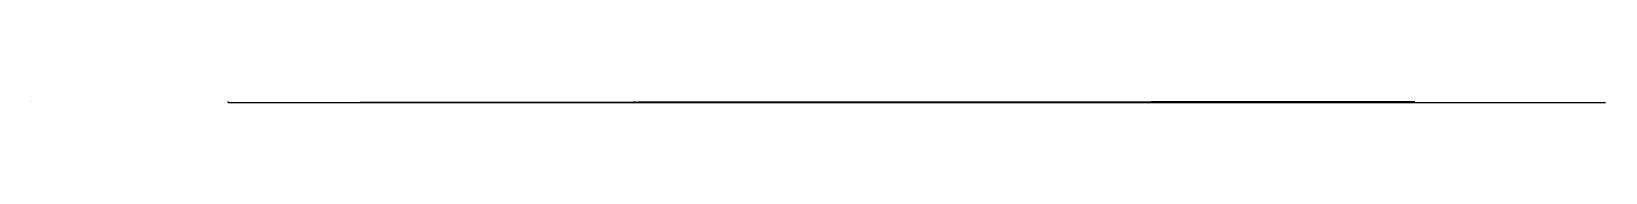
# Model space of a CAD drawing. Header units: metres. Extents: x -1 to 72750024, y 3999 to 4800.
# Drawn here: x 56350003 to 56750024, y 4149 to 4400 of the extents above; entities that cross this region are included whole.
import ezdxf

# ---------------------------------------------------------------- set-up
doc = ezdxf.new("R2010")
doc.units = ezdxf.units.M

msp = doc.modelspace()

# ---------------------------------------------------------------- linework, layer by layer
at = {"color": 7}
for p, q in [((56350003.013, 4400), (56350024.105, 4400)), ((56350003.013, 4400), (56350003.013, 4381.921)), ((56350024.105, 4381.921), (56350003.013, 4381.921)), ((56350006.026, 4393.974), (56350021.092, 4393.974)), ((56350024.105, 4400), (56350024.105, 4381.921)), ((56400000, 4400), (56399998.795, 4400)), ((56400000, 4350), (56399998.795, 4350)), ((56400000, 4300), (56399998.795, 4300)), ((56400000, 4250), (56399998.795, 4250)), ((56400000, 4200), (56399998.795, 4200)), ((56400000, 4150), (56399998.795, 4150)), ((56400000, 4390), (56399999.247, 4390)), ((56400000, 4380), (56399999.247, 4380)), ((56400000, 4370), (56399999.247, 4370)), ((56400000, 4360), (56399999.247, 4360)), ((56400000, 4340), (56399999.247, 4340)), ((56400000, 4330), (56399999.247, 4330)), ((56400000, 4320), (56399999.247, 4320)), ((56400000, 4310), (56399999.247, 4310)), ((56400000, 4290), (56399999.247, 4290)), ((56400000, 4280), (56399999.247, 4280)), ((56400000, 4270), (56399999.247, 4270)), ((56400000, 4260), (56399999.247, 4260)), ((56400000, 4240), (56399999.247, 4240)), ((56400000, 4230), (56399999.247, 4230)), ((56400000, 4220), (56399999.247, 4220)), ((56400000, 4210), (56399999.247, 4210)), ((56400000, 4190), (56399999.247, 4190)), ((56400000, 4180), (56399999.247, 4180)), ((56400000, 4170), (56399999.247, 4170)), ((56400000, 4160), (56399999.247, 4160)), ((56400000, 4150), (56400000, 4400)), ((56400000, 4150), (56750000, 4150)), ((56400000, 4150), (56400000, 4148.795)), ((56410000.001, 4150), (56410000.001, 4149.247)), ((56420000.002, 4150), (56420000.002, 4149.247)), ((56430000.003, 4150), (56430000.003, 4149.247)), ((56440000.003, 4150), (56440000.003, 4149.247)), ((56450000.001, 4150), (56450000.001, 4148.795)), ((56459999.998, 4150), (56459999.998, 4149.247)), ((56469999.996, 4150), (56469999.996, 4149.247)), ((56479999.993, 4150), (56479999.993, 4149.247)), ((56489999.991, 4150), (56489999.991, 4149.247)), ((56500000.002, 4150), (56500000.002, 4148.795)), ((56510000.006, 4150), (56510000.006, 4149.247)), ((56520000.01, 4150), (56520000.01, 4149.247)), ((56530000.015, 4150), (56530000.015, 4149.247)), ((56540000.019, 4150), (56540000.019, 4149.247)), ((56549999.996, 4150), (56549999.996, 4148.795)), ((56560000, 4150), (56560000, 4149.247)), ((56570000.005, 4150), (56570000.005, 4149.247)), ((56580000.009, 4150), (56580000.009, 4149.247)), ((56590000.013, 4150), (56590000.013, 4149.247)), ((56600000.004, 4150), (56600000.004, 4148.795)), ((56610000.008, 4150), (56610000.008, 4149.247)), ((56620000.012, 4150), (56620000.012, 4149.247)), ((56630000.003, 4150), (56630000.003, 4149.247)), ((56639999.994, 4150), (56639999.994, 4149.247)), ((56650000.012, 4150), (56650000.012, 4148.795)), ((56660000.002, 4150), (56660000.002, 4149.247)), ((56669999.993, 4150), (56669999.993, 4149.247)), ((56679999.984, 4150), (56679999.984, 4149.247)), ((56689999.975, 4150), (56689999.975, 4149.247)), ((56699999.992, 4150), (56699999.992, 4148.795)), ((56709999.983, 4150), (56709999.983, 4149.247)), ((56719999.974, 4150), (56719999.974, 4149.247)), ((56729999.964, 4150), (56729999.964, 4149.247)), ((56739999.955, 4150), (56739999.955, 4149.247)), ((56750000, 4150), (56750000, 4148.795)), ((56750003.013, 4400), (56750024.105, 4400)), ((56750003.013, 4400), (56750003.013, 4381.921)), ((56750024.105, 4381.921), (56750003.013, 4381.921)), ((56750006.026, 4393.974), (56750021.092, 4393.974)), ((56750024.105, 4400), (56750024.105, 4381.921))]:
    msp.add_line(p, q, dxfattribs=at)
at = {"color": 4}
for p, q in [((56350006.026, 4389.454), (56350021.092, 4389.454)), ((56429190.57, 4184.324), (56430181.77, 4186.314)), ((56430181.77, 4186.314), (56430439.881, 4186.9)), ((56430439.881, 4186.9), (56431210.699, 4187.375)), ((56431210.699, 4187.375), (56431253.6, 4186.764)), ((56431253.6, 4186.764), (56433555.211, 4193.342)), ((56433555.211, 4193.342), (56433644.051, 4190.934)), ((56433644.051, 4190.934), (56434677.59, 4196.378)), ((56434677.59, 4196.378), (56434935.172, 4195.067)), ((56434935.172, 4195.067), (56435231.699, 4195.943)), ((56435231.699, 4195.943), (56435375.73, 4195.2)), ((56435375.73, 4195.2), (56436096.82, 4195.064)), ((56436096.82, 4195.064), (56436166.75, 4197.853)), ((56436166.75, 4197.853), (56437788.02, 4200.295)), ((56437788.02, 4200.295), (56437891.41, 4201.667)), ((56437891.41, 4201.667), (56438065.391, 4198.665)), ((56438065.391, 4198.665), (56438094.949, 4200.188)), ((56438094.949, 4200.188), (56438256.629, 4200.208)), ((56438256.629, 4200.208), (56438483.809, 4200.811)), ((56438483.809, 4200.811), (56438515.699, 4200.481)), ((56438515.699, 4200.481), (56438833.141, 4200.579)), ((56438833.141, 4200.579), (56438839.469, 4201.06)), ((56438839.469, 4201.06), (56438953, 4201.936)), ((56438953, 4201.936), (56440006.891, 4203.218)), ((56440006.891, 4203.218), (56440134.211, 4203.346)), ((56440134.211, 4203.346), (56440225.699, 4203.529)), ((56440225.699, 4203.529), (56440234.461, 4203.401)), ((56440234.461, 4203.401), (56440249.48, 4203.985)), ((56440249.48, 4203.985), (56440426.66, 4204.002)), ((56440426.66, 4204.002), (56440512.16, 4201.005)), ((56440512.16, 4201.005), (56440769.121, 4203.908)), ((56440769.121, 4203.908), (56440818.512, 4205.071)), ((56440818.512, 4205.071), (56441191.129, 4205.683)), ((56441191.129, 4205.683), (56441406.25, 4203.645)), ((56441406.25, 4203.645), (56441479.68, 4205.617)), ((56441479.68, 4205.617), (56441648.25, 4205.021)), ((56441648.25, 4205.021), (56442038.539, 4207.453)), ((56442038.539, 4207.453), (56442626.48, 4205.881)), ((56442626.48, 4205.881), (56442840.59, 4207.799)), ((56442840.59, 4207.799), (56443395.719, 4207.04)), ((56443395.719, 4207.04), (56443482.41, 4207.22)), ((56443482.41, 4207.22), (56443566.48, 4208.41)), ((56443566.48, 4208.41), (56443611.34, 4208.523)), ((56443611.34, 4208.523), (56443733.922, 4208.704)), ((56443733.922, 4208.704), (56443828.211, 4208.881)), ((56443828.211, 4208.881), (56444030.309, 4209.227)), ((56444030.309, 4209.227), (56444230.012, 4209.81)), ((56444230.012, 4209.81), (56444432.398, 4210.999)), ((56444432.398, 4210.999), (56445021.281, 4211.405)), ((56445021.281, 4211.405), (56445179.25, 4209.523)), ((56445179.25, 4209.523), (56446637.359, 4214.756)), ((56446637.359, 4214.756), (56446872.609, 4213.907)), ((56446872.609, 4213.907), (56448441.789, 4216.04)), ((56448441.789, 4216.04), (56448517.629, 4213.832)), ((56448517.629, 4213.832), (56449450.578, 4213.945)), ((56449450.578, 4213.945), (56450139.07, 4218.311)), ((56450139.07, 4218.311), (56450784.988, 4220.869)), ((56450784.988, 4220.869), (56451234.398, 4217.607)), ((56451234.398, 4217.607), (56451669.27, 4219.599)), ((56451669.27, 4219.599), (56451691.02, 4219.958)), ((56451691.02, 4219.958), (56451748.91, 4219.913)), ((56451748.91, 4219.913), (56452125.719, 4219.994)), ((56452125.719, 4219.994), (56452203.109, 4220.418)), ((56452203.109, 4220.418), (56452229.32, 4221.527)), ((56452229.32, 4221.527), (56452522.488, 4220.73)), ((56452522.488, 4220.73), (56452591.199, 4220.837)), ((56452591.199, 4220.837), (56452683.398, 4220.858)), ((56452683.398, 4220.858), (56452713.629, 4221.011)), ((56452713.629, 4221.011), (56453003.68, 4220.906)), ((56453003.68, 4220.906), (56453020.379, 4220.526)), ((56453020.379, 4220.526), (56453982.25, 4222.168)), ((56453982.25, 4222.168), (56454199.43, 4222.998)), ((56454199.43, 4222.998), (56454394.84, 4222.874)), ((56454394.84, 4222.874), (56454424.309, 4222.926)), ((56454424.309, 4222.926), (56454538.18, 4223.169)), ((56454538.18, 4223.169), (56454563, 4223.247)), ((56454563, 4223.247), (56454636.039, 4223.381)), ((56454636.039, 4223.381), (56454667.051, 4223.356)), ((56454667.051, 4223.356), (56454896.859, 4223.897)), ((56454896.859, 4223.897), (56455195.141, 4226.751)), ((56455195.141, 4226.751), (56455381.391, 4224.93)), ((56455381.391, 4224.93), (56455666.27, 4224.273)), ((56455666.27, 4224.273), (56456162.84, 4221.881)), ((56456162.84, 4221.881), (56456275.852, 4227.496)), ((56456275.852, 4227.496), (56456414.27, 4224.836)), ((56456414.27, 4224.836), (56456905.059, 4227.197)), ((56456905.059, 4227.197), (56457735.578, 4227.716)), ((56457735.578, 4227.716), (56457905.48, 4227.577)), ((56457905.48, 4227.577), (56458044.898, 4227.417)), ((56458044.898, 4227.417), (56458235.91, 4228.226)), ((56458235.91, 4228.226), (56458326.379, 4228.022)), ((56458326.379, 4228.022), (56458390.91, 4227.938)), ((56458390.91, 4227.938), (56458397.57, 4227.144)), ((56458397.57, 4227.144), (56458481.141, 4230.196)), ((56458481.141, 4230.196), (56458659.93, 4228.177)), ((56458659.93, 4228.177), (56458871.18, 4227.284)), ((56458871.18, 4227.284), (56458909.699, 4229.704)), ((56458909.699, 4229.704), (56459113.891, 4229.974)), ((56459113.891, 4229.974), (56459502.91, 4228.58)), ((56459502.91, 4228.58), (56459582.77, 4228.805)), ((56459582.77, 4228.805), (56459729.07, 4229.996)), ((56459729.07, 4229.996), (56460490.219, 4230.58)), ((56460490.219, 4230.58), (56460522.93, 4230.91)), ((56460522.93, 4230.91), (56461101.301, 4230.012)), ((56461101.301, 4230.012), (56461579.398, 4232.794)), ((56461579.398, 4232.794), (56461667.66, 4234.47)), ((56461667.66, 4234.47), (56461908.102, 4235.473)), ((56461908.102, 4235.473), (56461944.34, 4233.815)), ((56461944.34, 4233.815), (56462166.711, 4231.074)), ((56462166.711, 4231.074), (56462673.43, 4235.519)), ((56462673.43, 4235.519), (56464057.551, 4234.907)), ((56464057.551, 4234.907), (56464214.031, 4238.699)), ((56464214.031, 4238.699), (56464469.551, 4233.399)), ((56464469.551, 4233.399), (56464547.648, 4235.395)), ((56464547.648, 4235.395), (56464870.699, 4235.951)), ((56464870.699, 4235.951), (56465729.602, 4235.01)), ((56465729.602, 4235.01), (56465879.898, 4237.308)), ((56465879.898, 4237.308), (56466244.961, 4237.999)), ((56466244.961, 4237.999), (56467205.227, 4238.456)), ((56467205.227, 4238.456), (56467589.328, 4238.064)), ((56467589.328, 4238.064), (56467761.922, 4238.837)), ((56467761.922, 4238.837), (56468023.992, 4241.063)), ((56468023.992, 4241.063), (56468366.773, 4238.236)), ((56468366.773, 4238.236), (56468590.531, 4240.618)), ((56468590.531, 4240.618), (56469027.703, 4240.564)), ((56469027.703, 4240.564), (56469086.477, 4235.803)), ((56469086.477, 4235.803), (56469240.469, 4238.001)), ((56469240.469, 4238.001), (56469592.594, 4240.513)), ((56469592.594, 4240.513), (56470189.742, 4243.436)), ((56470189.742, 4243.436), (56470621.906, 4243.346)), ((56470621.906, 4243.346), (56470760.078, 4237.762)), ((56470760.078, 4237.762), (56471074.93, 4238.693)), ((56471074.93, 4238.693), (56473055.008, 4244.991)), ((56473055.008, 4244.991), (56473265.289, 4245.936)), ((56473265.289, 4245.936), (56473997, 4246.103)), ((56473997, 4246.103), (56474030.594, 4245.419)), ((56474030.594, 4245.419), (56474802.82, 4248.4)), ((56474802.82, 4248.4), (56474818.523, 4249.539)), ((56474818.523, 4249.539), (56475007.813, 4247.251)), ((56475007.813, 4247.251), (56475500.492, 4248.912)), ((56475500.492, 4248.912), (56476051.313, 4248.582)), ((56476051.313, 4248.582), (56476119.688, 4248.189)), ((56476119.688, 4248.189), (56476294.156, 4245.975)), ((56476294.156, 4245.975), (56476324.047, 4248.044)), ((56476324.047, 4248.044), (56476581.031, 4248.676)), ((56476581.031, 4248.676), (56476724.148, 4246.229)), ((56476724.148, 4246.229), (56476991.133, 4248.893)), ((56476991.133, 4248.893), (56476993.344, 4249.47)), ((56476993.344, 4249.47), (56478451.617, 4249.058)), ((56478451.617, 4249.058), (56478601.031, 4250.866)), ((56478601.031, 4250.866), (56478941.789, 4251.862)), ((56478941.789, 4251.862), (56479024.547, 4251.236)), ((56479024.547, 4251.236), (56479116.102, 4251.122)), ((56479116.102, 4251.122), (56479874.883, 4252.275)), ((56479874.883, 4252.275), (56479972.219, 4251.017)), ((56479972.219, 4251.017), (56479979.797, 4249.314)), ((56479979.797, 4249.314), (56480175.977, 4253.563)), ((56480175.977, 4253.563), (56480883.906, 4253.639)), ((56480883.906, 4253.639), (56481047.406, 4253.881)), ((56481047.406, 4253.881), (56481587.242, 4253.101)), ((56481587.242, 4253.101), (56481835.391, 4255.013)), ((56481835.391, 4255.013), (56482532.344, 4252.704)), ((56482532.344, 4252.704), (56482599.313, 4254.441)), ((56482599.313, 4254.441), (56482800.828, 4254.067)), ((56482800.828, 4254.067), (56482860.156, 4253.725)), ((56482860.156, 4253.725), (56483306.594, 4255.613)), ((56483306.594, 4255.613), (56484111.063, 4257.268)), ((56484111.063, 4257.268), (56484248.008, 4252.489)), ((56484248.008, 4252.489), (56484293.906, 4255.916)), ((56484293.906, 4255.916), (56484389.297, 4256.42)), ((56484389.297, 4256.42), (56484456.031, 4256.445)), ((56484456.031, 4256.445), (56484487.867, 4256.851)), ((56484487.867, 4256.851), (56484543.977, 4256.01)), ((56484543.977, 4256.01), (56484564.523, 4257.631)), ((56484564.523, 4257.631), (56484664.813, 4256.11)), ((56484664.813, 4256.11), (56485250.141, 4257.969)), ((56485250.141, 4257.969), (56485267.094, 4256.475)), ((56485267.094, 4256.475), (56485673.547, 4257.35)), ((56485673.547, 4257.35), (56485803.297, 4258.61)), ((56485803.297, 4258.61), (56485820.594, 4257.72)), ((56485820.594, 4257.72), (56485864.461, 4258.825)), ((56485864.461, 4258.825), (56485988.172, 4257.448)), ((56485988.172, 4257.448), (56486121.344, 4257.774)), ((56486121.344, 4257.774), (56486145.594, 4257.953)), ((56486145.594, 4257.953), (56487084.078, 4258.124)), ((56487084.078, 4258.124), (56487198.797, 4258.768)), ((56487198.797, 4258.768), (56487665.367, 4259.133)), ((56487665.367, 4259.133), (56488426.453, 4259.578)), ((56488426.453, 4259.578), (56488594.742, 4261.851)), ((56488594.742, 4261.851), (56489177.203, 4261.897)), ((56489177.203, 4261.897), (56489211.773, 4262.079)), ((56489211.773, 4262.079), (56490658.656, 4262.607)), ((56490658.656, 4262.607), (56491307.188, 4262)), ((56491307.188, 4262), (56491704.523, 4264.842)), ((56491704.523, 4264.842), (56491955.727, 4261.499)), ((56491955.727, 4261.499), (56492034.133, 4263.957)), ((56492034.133, 4263.957), (56492087.477, 4263.723)), ((56492087.477, 4263.723), (56492317.273, 4264.151)), ((56492317.273, 4264.151), (56492334.891, 4262.965)), ((56492334.891, 4262.965), (56492337.781, 4263.993)), ((56492337.781, 4263.993), (56492372.242, 4263.99)), ((56492372.242, 4263.99), (56492462.844, 4264.221)), ((56492462.844, 4264.221), (56492594.844, 4264.174)), ((56492594.844, 4264.174), (56492631.461, 4264.195)), ((56492631.461, 4264.195), (56492914.367, 4265.23)), ((56492914.367, 4265.23), (56493050.883, 4265.076)), ((56493050.883, 4265.076), (56493193.023, 4264.398)), ((56493193.023, 4264.398), (56493578.547, 4264.449)), ((56493578.547, 4264.449), (56493904.273, 4265.127)), ((56493904.273, 4265.127), (56494117.023, 4265.299)), ((56494117.023, 4265.299), (56494768.156, 4266.256)), ((56494768.156, 4266.256), (56494976.406, 4266.593)), ((56494976.406, 4266.593), (56495358.18, 4266.936)), ((56495358.18, 4266.936), (56495491.094, 4267.942)), ((56495491.094, 4267.942), (56495641.359, 4267.652)), ((56495641.359, 4267.652), (56495842.352, 4266.406)), ((56495842.352, 4266.406), (56495989.969, 4266.79)), ((56495989.969, 4266.79), (56496178.93, 4267.267)), ((56496178.93, 4267.267), (56496584.922, 4267.907)), ((56496584.922, 4267.907), (56496613.453, 4267.906)), ((56496613.453, 4267.906), (56496915.773, 4268.025)), ((56496915.773, 4268.025), (56497249.75, 4268.462)), ((56497249.75, 4268.462), (56497254.906, 4270.24)), ((56497254.906, 4270.24), (56497263.469, 4268.607)), ((56497263.469, 4268.607), (56497753.328, 4269.244)), ((56497753.328, 4269.244), (56498056.523, 4268.779)), ((56498056.523, 4268.779), (56498190.117, 4270.131)), ((56498190.117, 4270.131), (56498374.508, 4269.286)), ((56498374.508, 4269.286), (56498502.906, 4269.612)), ((56498502.906, 4269.612), (56498707.148, 4270.348)), ((56498707.148, 4270.348), (56499250.531, 4271.394)), ((56499250.531, 4271.394), (56499805.281, 4270.583)), ((56499805.281, 4270.583), (56499827.227, 4270.284)), ((56499827.227, 4270.284), (56500449.602, 4270.866)), ((56500449.602, 4270.866), (56500671.703, 4272.136)), ((56500671.703, 4272.136), (56500681.297, 4271.581)), ((56500681.297, 4271.581), (56501009.898, 4270.67)), ((56501009.898, 4270.67), (56501715.5, 4272.206)), ((56501715.5, 4272.206), (56501869.5, 4272.627)), ((56501869.5, 4272.627), (56502262.602, 4273.255)), ((56502262.602, 4273.255), (56502697.703, 4273.853)), ((56502697.703, 4273.853), (56503004.898, 4274.724)), ((56503004.898, 4274.724), (56503513.703, 4275.818)), ((56503513.703, 4275.818), (56504059.398, 4273.805)), ((56504059.398, 4273.805), (56504176.602, 4275.551)), ((56504176.602, 4275.551), (56504323.398, 4275.3)), ((56504323.398, 4275.3), (56504340, 4274.943)), ((56504340, 4274.943), (56504356.398, 4275.318)), ((56504356.398, 4275.318), (56504682.297, 4275.469)), ((56504682.297, 4275.469), (56505018.203, 4275.401)), ((56505018.203, 4275.401), (56505546.898, 4275.822)), ((56505546.898, 4275.822), (56505570.297, 4275.659)), ((56505570.297, 4275.659), (56505858.602, 4276.858)), ((56505858.602, 4276.858), (56505945.102, 4276.899)), ((56505945.102, 4276.899), (56505967.297, 4277.209)), ((56505967.297, 4277.209), (56506232.297, 4276.217)), ((56506232.297, 4276.217), (56506708.797, 4277.629)), ((56506708.797, 4277.629), (56507217.797, 4275.888)), ((56507217.797, 4275.888), (56507387.203, 4277.864)), ((56507387.203, 4277.864), (56507416.703, 4276.156)), ((56507416.703, 4276.156), (56507506.297, 4277.335)), ((56507506.297, 4277.335), (56507689.5, 4277.795)), ((56507689.5, 4277.795), (56507796.797, 4277.589)), ((56507796.797, 4277.589), (56507929.602, 4277.997)), ((56507929.602, 4277.997), (56508088.102, 4278.405)), ((56508088.102, 4278.405), (56508102.602, 4278.182)), ((56508102.602, 4278.182), (56508291.398, 4279.028)), ((56508291.398, 4279.028), (56508439.602, 4278.335)), ((56508439.602, 4278.335), (56508441, 4278.82)), ((56508441, 4278.82), (56508683.703, 4279.053)), ((56508683.703, 4279.053), (56509088.297, 4279.193)), ((56509088.297, 4279.193), (56509091.398, 4278.896)), ((56509091.398, 4278.896), (56509126.602, 4277.731)), ((56509126.602, 4277.731), (56509405.898, 4278.217)), ((56509405.898, 4278.217), (56509500, 4279.331)), ((56509500, 4279.331), (56509508.703, 4280.302)), ((56509508.703, 4280.302), (56509936, 4279.235)), ((56509936, 4279.235), (56509982.203, 4281.269)), ((56509982.203, 4281.269), (56510086.102, 4279.815)), ((56510086.102, 4279.815), (56510198.398, 4281.064)), ((56510198.398, 4281.064), (56510247.203, 4280.637)), ((56510247.203, 4280.637), (56510896.5, 4281.15)), ((56510896.5, 4281.15), (56512476.5, 4281.24)), ((56512476.5, 4281.24), (56512753.398, 4282.6)), ((56512753.398, 4282.6), (56512875.703, 4281.107)), ((56512875.703, 4281.107), (56513062.898, 4282.74)), ((56513062.898, 4282.74), (56513129.5, 4283.358)), ((56513129.5, 4283.358), (56513322.703, 4282.735)), ((56513322.703, 4282.735), (56513876.602, 4283.36)), ((56513876.602, 4283.36), (56514297.797, 4283.641)), ((56514297.797, 4283.641), (56514533.898, 4284.279)), ((56514533.898, 4284.279), (56514554.102, 4284.862)), ((56514554.102, 4284.862), (56515119.102, 4284.943)), ((56515119.102, 4284.943), (56515198.297, 4284.41)), ((56515198.297, 4284.41), (56515262.297, 4282.917)), ((56515262.297, 4282.917), (56515829.102, 4285.599)), ((56515829.102, 4285.599), (56516070.297, 4285.171)), ((56516070.297, 4285.171), (56517032.102, 4286.569)), ((56517032.102, 4286.569), (56517179.703, 4285.453)), ((56517179.703, 4285.453), (56517263, 4283.607)), ((56517263, 4283.607), (56517335.602, 4286.395)), ((56517335.602, 4286.395), (56517680.203, 4285.005)), ((56517680.203, 4285.005), (56518193.602, 4285.457)), ((56518193.602, 4285.457), (56519054.703, 4288.346)), ((56519054.703, 4288.346), (56519541.102, 4288.422)), ((56519541.102, 4288.422), (56519621.5, 4288.251)), ((56519621.5, 4288.251), (56519930.203, 4289.199)), ((56519930.203, 4289.199), (56520701.898, 4288.64)), ((56520701.898, 4288.64), (56520868.203, 4286.022)), ((56520868.203, 4286.022), (56520873, 4288.75)), ((56520873, 4288.75), (56520979.102, 4289.699)), ((56520979.102, 4289.699), (56521004.5, 4288.971)), ((56521004.5, 4288.971), (56521035, 4288.962)), ((56521035, 4288.962), (56521153.797, 4288.885)), ((56521153.797, 4288.885), (56521561.602, 4289.445)), ((56521561.602, 4289.445), (56521680.703, 4289.244)), ((56521680.703, 4289.244), (56521700.297, 4289.08)), ((56521700.297, 4289.08), (56521717.797, 4289.511)), ((56521717.797, 4289.511), (56521925.398, 4289.835)), ((56521925.398, 4289.835), (56521943.602, 4287.521)), ((56521943.602, 4287.521), (56522177.297, 4289.653)), ((56522177.297, 4289.653), (56522239.898, 4289.795)), ((56522239.898, 4289.795), (56522446.203, 4290.235)), ((56522446.203, 4290.235), (56522462.797, 4288.972)), ((56522462.797, 4288.972), (56523066.703, 4290.532)), ((56523066.703, 4290.532), (56523145.898, 4290.556)), ((56523145.898, 4290.556), (56523215.797, 4291.5)), ((56523215.797, 4291.5), (56523267, 4290.563)), ((56523267, 4290.563), (56523590.102, 4291.091)), ((56523590.102, 4291.091), (56523767.102, 4291.246)), ((56523767.102, 4291.246), (56523939.898, 4289.8)), ((56523939.898, 4289.8), (56524033.203, 4292.141)), ((56524033.203, 4292.141), (56524793.797, 4292.023)), ((56524793.797, 4292.023), (56524939.398, 4290.494)), ((56524939.398, 4290.494), (56524967.703, 4292.137)), ((56524967.703, 4292.137), (56525251.703, 4293.27)), ((56525251.703, 4293.27), (56525549.5, 4293.207)), ((56525549.5, 4293.207), (56525811.398, 4292.814)), ((56525811.398, 4292.814), (56525992.898, 4292.754)), ((56525992.898, 4292.754), (56526065.297, 4292.001)), ((56526065.297, 4292.001), (56526106, 4292.375)), ((56526106, 4292.375), (56526971.602, 4293.838)), ((56526971.602, 4293.838), (56527388.898, 4294.631)), ((56527388.898, 4294.631), (56527458.102, 4292.546)), ((56527458.102, 4292.546), (56528205.203, 4294.955)), ((56528205.203, 4294.955), (56528806.703, 4295.23)), ((56528806.703, 4295.23), (56529282.102, 4296.057)), ((56529282.102, 4296.057), (56529772.898, 4294.692)), ((56529772.898, 4294.692), (56530333, 4295.096)), ((56530333, 4295.096), (56530460.398, 4296.329)), ((56530460.398, 4296.329), (56530512.398, 4297.413)), ((56530512.398, 4297.413), (56530712.297, 4296.529)), ((56530712.297, 4296.529), (56531278.5, 4296.877)), ((56531278.5, 4296.877), (56531470.703, 4295)), ((56531470.703, 4295), (56531492.203, 4297.913)), ((56531492.203, 4297.913), (56531536.594, 4296.64)), ((56531536.594, 4296.64), (56531861.5, 4297.481)), ((56531861.5, 4297.481), (56533355, 4299.386)), ((56533355, 4299.386), (56533458.703, 4298.767)), ((56533458.703, 4298.767), (56534451.703, 4299.663)), ((56534451.703, 4299.663), (56534950.703, 4299.374)), ((56534950.703, 4299.374), (56535361.094, 4299.969)), ((56535361.094, 4299.969), (56536044.797, 4300.142)), ((56536044.797, 4300.142), (56536676.297, 4301.765)), ((56536676.297, 4301.765), (56536987.5, 4302.527)), ((56536987.5, 4302.527), (56537216, 4299.185)), ((56537216, 4299.185), (56537276.797, 4297.847)), ((56537276.797, 4297.847), (56537626, 4299.969)), ((56537626, 4299.969), (56537681.797, 4302.7)), ((56537681.797, 4302.7), (56538997.797, 4303.677)), ((56538997.797, 4303.677), (56539453.203, 4301.284)), ((56539453.203, 4301.284), (56541939, 4305.299)), ((56541939, 4305.299), (56544380.5, 4307.868)), ((56544380.5, 4307.868), (56544663.906, 4305.586)), ((56544663.906, 4305.586), (56545186.703, 4308.505)), ((56545186.703, 4308.505), (56545573.594, 4308.408)), ((56545573.594, 4308.408), (56545682, 4307.44)), ((56545682, 4307.44), (56546620.594, 4307.566)), ((56546620.594, 4307.566), (56546841.406, 4306.329)), ((56546841.406, 4306.329), (56548621.797, 4307.208)), ((56548621.797, 4307.208), (56552249.094, 4312.094)), ((56552249.094, 4312.094), (56552545.5, 4313.178)), ((56552545.5, 4313.178), (56553134.094, 4313.979)), ((56553134.094, 4313.979), (56553227, 4312.175)), ((56553227, 4312.175), (56554210.406, 4314.733)), ((56554210.406, 4314.733), (56554393.094, 4313.835)), ((56554393.094, 4313.835), (56555578.906, 4312.569)), ((56555578.906, 4312.569), (56557482.297, 4311.719)), ((56557482.297, 4311.719), (56558025.797, 4316.179)), ((56558025.797, 4316.179), (56558084.094, 4314.822)), ((56558084.094, 4314.822), (56558634.5, 4314.417)), ((56558634.5, 4314.417), (56559332.094, 4317.467)), ((56559332.094, 4317.467), (56560694.703, 4316.602)), ((56560694.703, 4316.602), (56561040, 4317.619)), ((56561040, 4317.619), (56561072, 4317.628)), ((56561072, 4317.628), (56561279.203, 4317.918)), ((56561279.203, 4317.918), (56562130.094, 4319.799)), ((56562130.094, 4319.799), (56562218.703, 4318.623)), ((56562218.703, 4318.623), (56563007.906, 4318.486)), ((56563007.906, 4318.486), (56563322.203, 4320.646)), ((56563322.203, 4320.646), (56563699.5, 4319.731)), ((56563699.5, 4319.731), (56563881.094, 4318.5)), ((56563881.094, 4318.5), (56564722.797, 4320.468)), ((56564722.797, 4320.468), (56565047.594, 4319.182)), ((56565047.594, 4319.182), (56566029.094, 4321.362)), ((56566029.094, 4321.362), (56567058.094, 4321.223)), ((56567058.094, 4321.223), (56567359.594, 4321.128)), ((56567359.594, 4321.128), (56568249.297, 4321.247)), ((56568249.297, 4321.247), (56568573.5, 4322.266)), ((56568573.5, 4322.266), (56569048, 4323.386)), ((56569048, 4323.386), (56569211.203, 4322.723)), ((56569211.203, 4322.723), (56570215, 4324.7)), ((56570215, 4324.7), (56571700.406, 4325.974)), ((56571700.406, 4325.974), (56571853.594, 4324.044)), ((56571853.594, 4324.044), (56572385, 4325.591)), ((56572385, 4325.591), (56575780.703, 4326.358)), ((56575780.703, 4326.358), (56575958.094, 4327.746)), ((56575958.094, 4327.746), (56576270.094, 4328.067)), ((56576270.094, 4328.067), (56577892.5, 4324.916)), ((56577892.5, 4324.916), (56578069.5, 4326.654)), ((56578069.5, 4326.654), (56578896.797, 4328.466)), ((56578896.797, 4328.466), (56578974.094, 4329.269)), ((56578974.094, 4329.269), (56579454.094, 4330.699)), ((56579454.094, 4330.699), (56579810.594, 4329.779)), ((56579810.594, 4329.779), (56580135.906, 4329.551)), ((56580135.906, 4329.551), (56580684.094, 4330.352)), ((56580684.094, 4330.352), (56580740.5, 4330.08)), ((56580740.5, 4330.08), (56580975.297, 4330.223)), ((56580975.297, 4330.223), (56582485.094, 4331.802)), ((56582485.094, 4331.802), (56586275.906, 4334.195)), ((56586275.906, 4334.195), (56586943.094, 4335.121)), ((56586943.094, 4335.121), (56590226.406, 4333.654)), ((56590226.406, 4333.654), (56590578.203, 4336.603)), ((56590578.203, 4336.603), (56593881.094, 4339.056)), ((56593881.094, 4339.056), (56594101.703, 4338.457)), ((56594101.703, 4338.457), (56594184, 4335.362)), ((56594184, 4335.362), (56596622.594, 4339.86)), ((56596622.594, 4339.86), (56599126.297, 4341.407)), ((56599126.297, 4341.407), (56600157.5, 4339.695)), ((56600157.5, 4339.695), (56600329.203, 4342.545)), ((56600329.203, 4342.545), (56601144.5, 4341.986)), ((56601144.5, 4341.986), (56601670.594, 4342.506)), ((56601670.594, 4342.506), (56602364.5, 4342.361)), ((56602364.5, 4342.361), (56602560.797, 4343.409)), ((56602560.797, 4343.409), (56603444, 4343.51)), ((56603444, 4343.51), (56604107.797, 4341.823)), ((56604107.797, 4341.823), (56604279.906, 4343.302)), ((56604279.906, 4343.302), (56605161.797, 4343.229)), ((56605161.797, 4343.229), (56605424.5, 4344.402)), ((56605424.5, 4344.402), (56606027.797, 4344.265)), ((56606027.797, 4344.265), (56606204.703, 4345.61)), ((56606204.703, 4345.61), (56606396.203, 4344.537)), ((56606396.203, 4344.537), (56606531.203, 4345.503)), ((56606531.203, 4345.503), (56607823, 4345.198)), ((56607823, 4345.198), (56608666.906, 4345.165)), ((56608666.906, 4345.165), (56610189.703, 4347.41)), ((56610189.703, 4347.41), (56610779.297, 4346.555)), ((56610779.297, 4346.555), (56611265.5, 4346.847)), ((56611265.5, 4346.847), (56611356.5, 4348.268)), ((56611356.5, 4348.268), (56613508.297, 4349.154)), ((56613508.297, 4349.154), (56614936.797, 4348.605)), ((56614936.797, 4348.605), (56615791.797, 4350.508)), ((56615791.797, 4350.508), (56616395, 4349.023)), ((56616395, 4349.023), (56616606.406, 4350.719)), ((56616606.406, 4350.719), (56619399.203, 4352.132)), ((56619399.203, 4352.132), (56619656.594, 4352.439)), ((56619656.594, 4352.439), (56620041.297, 4351.002)), ((56620041.297, 4351.002), (56622011.406, 4353.452)), ((56622011.406, 4353.452), (56623110.297, 4354.169)), ((56623110.297, 4354.169), (56624388.797, 4352.725)), ((56624388.797, 4352.725), (56624513.703, 4354.684)), ((56624513.703, 4354.684), (56624982.094, 4354.767)), ((56624982.094, 4354.767), (56625228.5, 4353.625)), ((56625228.5, 4353.625), (56625716, 4354.707)), ((56625716, 4354.707), (56626364.297, 4355.814)), ((56626364.297, 4355.814), (56626545.406, 4355.663)), ((56626545.406, 4355.663), (56626828.203, 4355.769)), ((56626828.203, 4355.769), (56628701.406, 4356.606)), ((56628701.406, 4356.606), (56628704, 4356.635)), ((56628704, 4356.635), (56628985.594, 4355.78)), ((56628985.594, 4355.78), (56629623.5, 4357.444)), ((56629623.5, 4357.444), (56630018.203, 4357.189)), ((56630018.203, 4357.189), (56630309.703, 4357.176)), ((56630309.703, 4357.176), (56630577.406, 4356.96)), ((56630577.406, 4356.96), (56630906.203, 4357.607)), ((56630906.203, 4357.607), (56630976.203, 4356.483)), ((56630976.203, 4356.483), (56631577.297, 4358.023)), ((56631577.297, 4358.023), (56631875.297, 4356.553)), ((56631875.297, 4356.553), (56632650.703, 4358.732)), ((56632650.703, 4358.732), (56632883.594, 4359.006)), ((56632883.594, 4359.006), (56634517.5, 4359.898)), ((56634517.5, 4359.898), (56635992.094, 4360.269)), ((56635992.094, 4360.269), (56636788.906, 4359.424)), ((56636788.906, 4359.424), (56637513.797, 4361.652)), ((56637513.797, 4361.652), (56637887.297, 4360.627)), ((56637887.297, 4360.627), (56640324.297, 4360.438)), ((56640324.297, 4360.438), (56641995.297, 4364.15)), ((56641995.297, 4364.15), (56648346, 4367.458)), ((56648346, 4367.458), (56649637.094, 4364.742)), ((56649637.094, 4364.742), (56656521.906, 4371.415)), ((56656521.906, 4371.415), (56657933.406, 4368.79)), ((56657933.406, 4368.79), (56663690.406, 4371.843)), ((56663690.406, 4371.843), (56666139.688, 4375.721)), ((56666139.688, 4375.721), (56666646.594, 4373.633)), ((56666646.594, 4373.633), (56667425.094, 4374.539)), ((56667425.094, 4374.539), (56667568.906, 4374.56)), ((56667568.906, 4374.56), (56667595.406, 4374.405)), ((56667595.406, 4374.405), (56670199.5, 4375.313)), ((56670199.5, 4375.313), (56676117.094, 4379.933)), ((56676117.094, 4379.933), (56676623.188, 4377.515)), ((56676623.188, 4377.515), (56685137, 4380.828)), ((56685137, 4380.828), (56685592, 4383.682)), ((56685592, 4383.682), (56693497.594, 4384.341)), ((56693497.594, 4384.341), (56693850, 4386.671)), ((56693850, 4386.671), (56699486.906, 4387.168)), ((56699486.906, 4387.168), (56699553.406, 4388.416)), ((56699553.406, 4388.416), (56701251.813, 4388.719)), ((56701251.813, 4388.719), (56701542.188, 4388.6)), ((56750006.026, 4389.454), (56750021.092, 4389.454))]:
    msp.add_line(p, q, dxfattribs=at)

doc.saveas('drawing.dxf')
